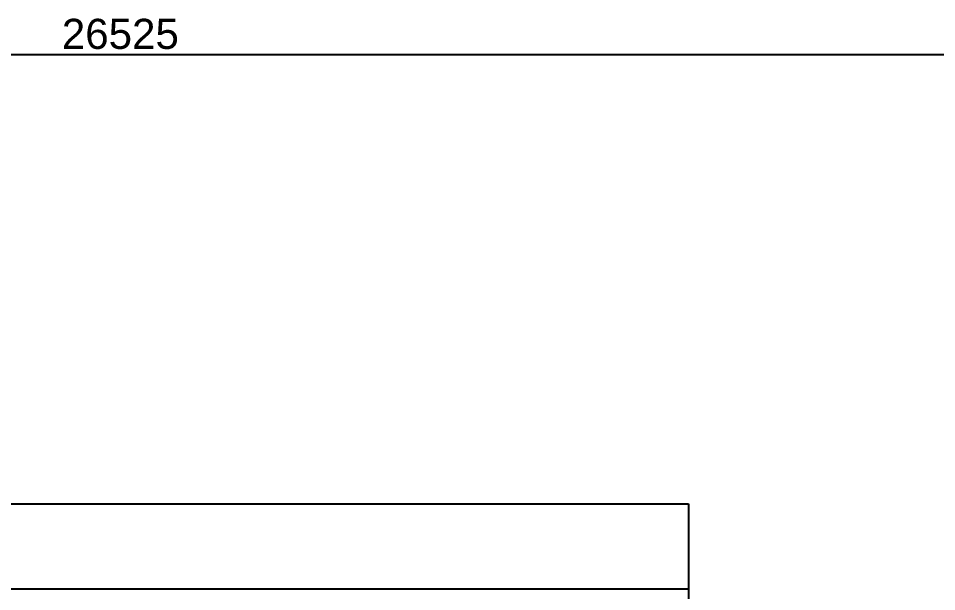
# Model space of a CAD drawing. Header units: millimetres. Extents: x -4391136 to -1798569, y -886572 to -291056.
# Drawn here: x -2557349 to -2552779, y -383198 to -380343 of the extents above; entities that cross this region are included whole.
import ezdxf

# ---------------------------------------------------------------- set-up
doc = ezdxf.new("R2010")
doc.units = ezdxf.units.MM
doc.layers.add('_PP-Dim', color=7, linetype='Continuous')
doc.layers.add('Xref-C-1-PP17-AR-2214-01-B$0$A-ROOF-OTLN', color=7, linetype='Continuous')
doc.styles.add('FAMELINE_FOR_CKST', font='arial.ttf')
doc.dimstyles.new('FAMELINE-CKST_C-C', dxfattribs={"dimtxt": 0.3, "dimasz": 0.15, "dimexe": 0.1, "dimexo": 0.1, "dimgap": 0.05, "dimtad": 1, "dimzin": 0, "dimdsep": 46, "dimtxsty": 'FAMELINE_FOR_CKST', "dimblk": 'ORIGIN', "dimblk1": 'ORIGIN', "dimblk2": 'ORIGIN', "dimsah": 1, "dimcen": 0.1, "dimdle": 0.1, "dimclrd": 7, "dimclre": 7, "dimclrt": 7, "dimadec": 0, "dimazin": 0, "dimtfac": 1, "dimtix": 1, "dimtmove": 2, "dimatfit": 3, "dimfxl": 1, "dimtolj": 1, "dimtzin": 0, "dimlwd": -1, "dimlwe": -1, "dimarcsym": 0})

# ---------------------------------------------------------------- blocks, each defined once
blk = doc.blocks.new('_Origin')
at = {"color": 7, "linetype": 'ByBlock', "lineweight": -2}
blk.add_line((0, 0), (-1, 0), dxfattribs=at)
blk.add_circle((0, 0), 0.5, dxfattribs=at)
blk = doc.blocks.new('*D1280')
at = {"layer": '_PP-Dim', "color": 7, "transparency": 16777216}
for p, q in [((-26525, 1050), (-26525, 2737.5)), ((0, 1050), (0, 2737.5)), ((-26450, 2687.5), (-75, 2687.5))]:
    blk.add_line(p, q, dxfattribs=at)
at = {"layer": 'Defpoints', "color": 7, "transparency": 16777216}
for p in [(0, 2687.5), (-26525, 1000), (0, 1000)]:
    blk.add_point(p, dxfattribs=at)
at = {"layer": '_PP-Dim', "color": 7, "transparency": 16777216, "xscale": 75, "yscale": 75, "zscale": 75, "rotation": 180}
blk.add_blockref('_Origin', (-26525, 2687.5), dxfattribs=at)
at = {"layer": '_PP-Dim', "color": 7, "transparency": 16777216, "xscale": 75, "yscale": 75, "zscale": 75}
blk.add_blockref('_Origin', (0, 2687.5), dxfattribs=at)
at = {"layer": '_PP-Dim', "color": 7, "transparency": 16777216, "insert": (-13262.5, 2789.1), "char_height": 150, "attachment_point": 5, "style": 'FAMELINE_FOR_CKST'}
blk.add_mtext('\\A1;26525', dxfattribs=at)
blk = doc.blocks.new('W-1-PP17-ENT2_REV00_20260526-152612_EX_LOPF-1')
at = {"layer": 'Xref-C-1-PP17-AR-2214-01-B$0$A-ROOF-OTLN', "color": 7}
for p, q in [((-23584.5, 450), (-10434.5, 450)), ((-10434.5, 450), (-10434.5, -64.2)), ((-10434.5, 24.8), (-23159.2, 24.8))]:
    blk.add_line(p, q, dxfattribs=at)
blk = doc.blocks.new('W-1-PP17-ENT2_REV00_20260526-152343_LOPF_MAIN_DIMS')
at = {"layer": '_PP-Dim', "color": 7}
dim = blk.add_linear_dim(base=(0, 2687.5), p1=(-26525, 1000), p2=(0, 1000), angle=180, dimstyle='FAMELINE-CKST_C-C', override={"dimscale": 500, "dimdec": 0, "dimlfac": 1, "dimclrd": 7, "dimclre": 7, "dimclrt": 7}, dxfattribs=at)
dim.commit()
dim.dimension.update_dxf_attribs({"geometry": '*D1280', "text_midpoint": (-13262.5, 2789.1)})

msp = doc.modelspace()

# ---------------------------------------------------------------- block references
at = {"layer": '_PP-Dim', "color": 7}
msp.add_blockref('W-1-PP17-ENT2_REV00_20260526-152343_LOPF_MAIN_DIMS', (-2543578.5, -383210.9), dxfattribs=at)

# ---------------------------------------------------------------- next in the draw order: block references
msp.add_blockref('W-1-PP17-ENT2_REV00_20260526-152612_EX_LOPF-1', (-2543578.5, -383210.9), dxfattribs=at)

doc.saveas('drawing.dxf')
